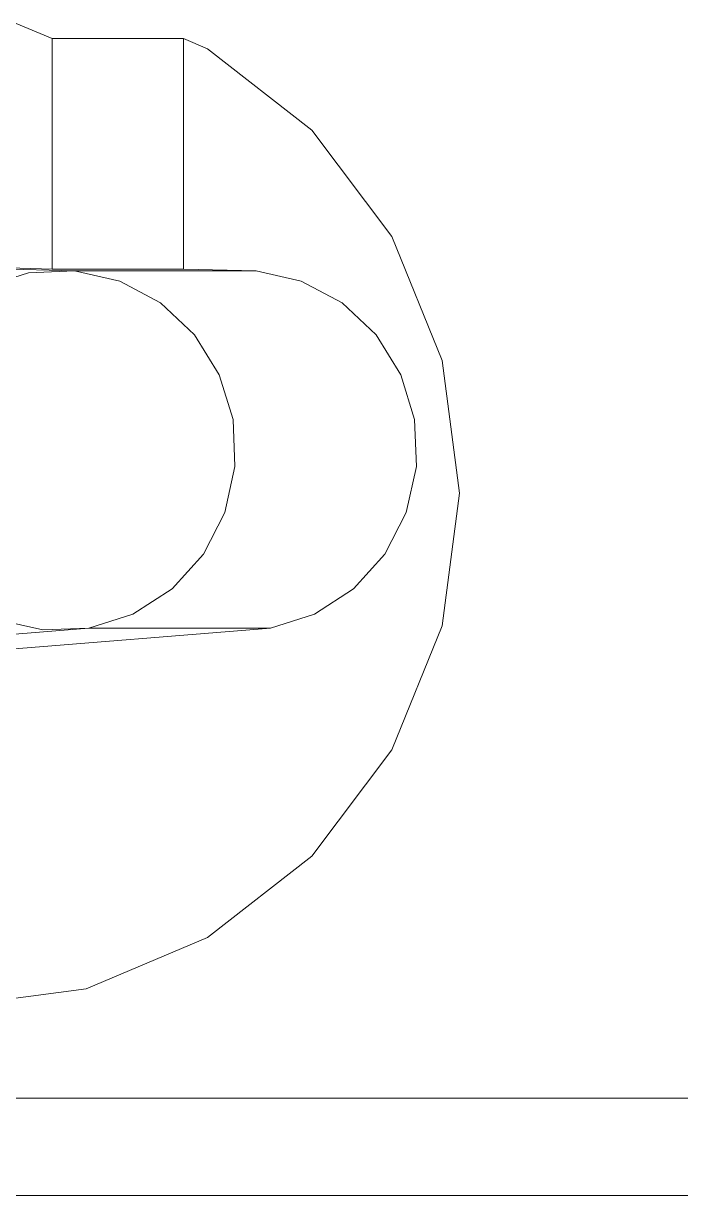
# Model space of a CAD drawing. Header units: millimetres. Extents: x 1448174 to 1599581, y -224422 to -106989.
# Drawn here: x 1467336.6 to 1467381.6, y -126941.1 to -126860.8 of the extents above; entities that cross this region are included whole.
import ezdxf

# ---------------------------------------------------------------- set-up
doc = ezdxf.new("R2010")
doc.units = ezdxf.units.MM
doc.header["$LTSCALE"] = 600
doc.header["$MEASUREMENT"] = 0
doc.layers.add('furniture', color=30, linetype='Continuous', lineweight=9)

msp = doc.modelspace()

# ---------------------------------------------------------------- linework, layer by layer
at = {"layer": 'furniture'}
for p, q in [((1467336.1481, -126860.7951), (1467338.6057, -126861.8332)), ((1467338.6057, -126877.6325), (1467338.6057, -126861.8332)), ((1467347.598, -126861.8332), (1467338.6057, -126861.8332)), ((1467347.598, -126877.6325), (1467347.598, -126861.8332)), ((1467347.598, -126861.8332), (1467349.2475, -126862.53)), ((1467349.2475, -126862.53), (1467356.3918, -126868.1206)), ((1467356.3918, -126868.1206), (1467361.8739, -126875.4064)), ((1467361.8739, -126875.4064), (1467365.32, -126883.8909)), ((1467327.9206, -126877.4557), (1467340.1439, -126877.7539)), ((1467328.6551, -126877.3532), (1467338.6057, -126877.6325)), ((1467347.598, -126877.6325), (1467338.6057, -126877.6325)), ((1467347.598, -126877.6325), (1467352.5744, -126877.7539)), ((1467333.9616, -126878.8466), (1467336.9822, -126877.8852)), ((1467336.9822, -126877.8852), (1467340.1439, -126877.7539)), ((1467352.5744, -126877.7539), (1467340.1439, -126877.7539)), ((1467340.1439, -126877.7539), (1467343.2311, -126878.4616)), ((1467343.2311, -126878.4616), (1467346.0336, -126879.96)), ((1467352.5744, -126877.7539), (1467355.6617, -126878.4616)), ((1467355.6617, -126878.4616), (1467358.4641, -126879.96)), ((1467346.0336, -126879.96), (1467348.3603, -126882.1471)), ((1467358.4641, -126879.96), (1467360.7908, -126882.1471)), ((1467348.3603, -126882.1471), (1467350.0526, -126884.8737)), ((1467360.7908, -126882.1471), (1467362.4832, -126884.8737)), ((1467365.32, -126883.8909), (1467366.4954, -126892.9959)), ((1467350.0526, -126884.8737), (1467350.9953, -126887.9542)), ((1467362.4832, -126884.8737), (1467363.4258, -126887.9542)), ((1467350.9953, -126887.9542), (1467351.1241, -126891.1785)), ((1467363.4258, -126887.9542), (1467363.5546, -126891.1785)), ((1467351.1241, -126891.1785), (1467350.4301, -126894.3269)), ((1467363.5546, -126891.1785), (1467362.8607, -126894.3269)), ((1467366.4954, -126892.9959), (1467365.32, -126902.1009)), ((1467350.4301, -126894.3269), (1467348.9608, -126897.1848)), ((1467362.8607, -126894.3269), (1467361.3913, -126897.1848)), ((1467348.9608, -126897.1848), (1467346.8162, -126899.5576)), ((1467361.3913, -126897.1848), (1467359.2467, -126899.5576)), ((1467346.8162, -126899.5576), (1467344.1425, -126901.2834)), ((1467359.2467, -126899.5576), (1467356.573, -126901.2834)), ((1467337.9602, -126902.3761), (1467334.8729, -126901.6684)), ((1467344.1425, -126901.2834), (1467341.1219, -126902.2448)), ((1467356.573, -126901.2834), (1467353.5524, -126902.2448)), ((1467325.8956, -126903.4838), (1467341.1219, -126902.2448)), ((1467329.9058, -126904.169), (1467353.5524, -126902.2448)), ((1467341.1219, -126902.2448), (1467337.9602, -126902.3761)), ((1467353.5524, -126902.2448), (1467341.1219, -126902.2448)), ((1467365.32, -126902.1009), (1467361.8739, -126910.5855)), ((1467361.8739, -126910.5855), (1467356.3918, -126917.8713)), ((1467356.3918, -126917.8713), (1467349.2475, -126923.4619)), ((1467349.2475, -126923.4619), (1467340.9277, -126926.9763)), ((1467340.9277, -126926.9763), (1467331.9995, -126928.175)), ((1467301.9306, -126934.4649), (1467386.2772, -126934.4818)), ((1467165.0903, -126941.1498), (1467482.4137, -126941.1498))]:
    msp.add_line(p, q, dxfattribs=at)

doc.saveas('drawing.dxf')
